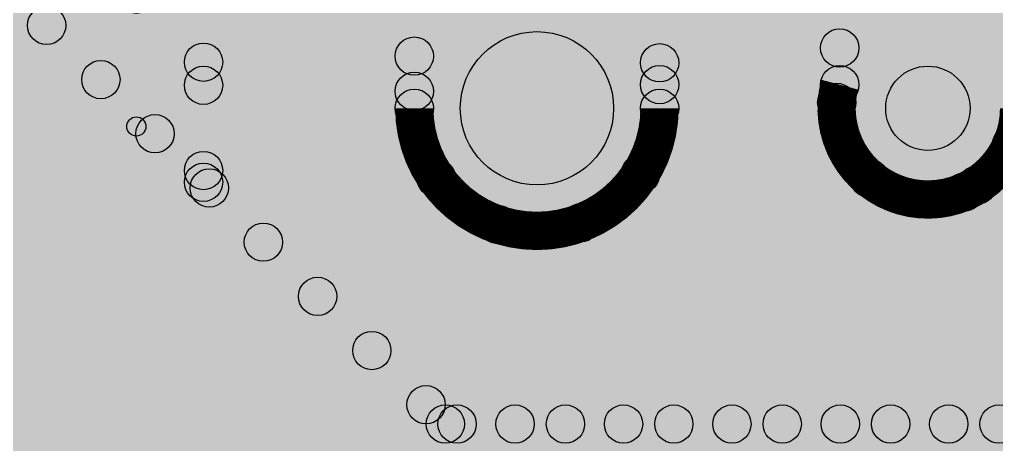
# Model space of a CAD drawing. Header units: millimetres. Extents: x -0.08 to 5.25, y -0.08 to 2.73.
# Drawn here: x 0.8 to 1.0549, y 0.4748 to 0.5857 of the extents above; entities that cross this region are included whole.
import ezdxf

# ---------------------------------------------------------------- set-up
doc = ezdxf.new("R2010")
doc.units = ezdxf.units.MM
doc.header["$MEASUREMENT"] = 0
for name, color, linetype in [('BottomLayer', 5, 'Continuous'), ('TopLayer', 1, 'Continuous'), ('TopOverlay', 2, 'Continuous'), ('TopPaste', 8, 'Continuous'), ('TopSolder', 216, 'Continuous'), ('ViaHoleLayer', 16, 'Continuous')]:
    doc.layers.add(name, color=color, linetype=linetype)

# ---------------------------------------------------------------- blocks, each defined once
blk = doc.blocks.new('R__0402_25')
at = {"layer": 'TopLayer'}
for points in [[(-0.0275, -0.0125), (-0.0275, 0.0125), (-0.0095, 0.0125), (-0.0095, -0.0125)], [(0.0095, -0.0125), (0.0095, 0.0125), (0.0275, 0.0125), (0.0275, -0.0125)]]:
    blk.add_hatch(color=1, dxfattribs=at).paths.add_polyline_path(points)
at = {"layer": 'TopOverlay'}
h = blk.add_hatch(color=2, dxfattribs=at)
edge = h.paths.add_edge_path()
edge.add_arc((-0.031, 0.016), 0.0025, 0, 360)
h = blk.add_hatch(color=2, dxfattribs=at)
edge = h.paths.add_edge_path()
edge.add_arc((-0.031, 0.016), 0.0025, 0, 360)
for points in [[(0.031, 0.0185), (0.031, 0.0135), (-0.031, 0.0135), (-0.031, 0.0185)], [(-0.0335, 0.016), (-0.0285, 0.016), (-0.0285, -0.016), (-0.0335, -0.016)], [(0.0285, 0.016), (0.0335, 0.016), (0.0335, -0.016), (0.0285, -0.016)], [(0.031, -0.0135), (0.031, -0.0185), (-0.031, -0.0185), (-0.031, -0.0135)], [(0.032, -0.01694), (0.032, -0.01706), (-0.032, -0.01706), (-0.032, -0.01694)]]:
    blk.add_hatch(color=2, dxfattribs=at).paths.add_polyline_path(points)
h = blk.add_hatch(color=2, dxfattribs=at)
edge = h.paths.add_edge_path()
edge.add_arc((0.031, 0.016), 0.0025, 0, 360)
h = blk.add_hatch(color=2, dxfattribs=at)
edge = h.paths.add_edge_path()
edge.add_arc((0.031, 0.016), 0.0025, 0, 360)
h = blk.add_hatch(color=2, dxfattribs=at)
edge = h.paths.add_edge_path()
edge.add_arc((-0.031, -0.016), 0.0025, 0, 360)
h = blk.add_hatch(color=2, dxfattribs=at)
edge = h.paths.add_edge_path()
edge.add_arc((-0.031, -0.016), 0.0025, 0, 360)
h = blk.add_hatch(color=2, dxfattribs=at)
edge = h.paths.add_edge_path()
edge.add_arc((0.031, -0.016), 0.0025, 0, 360)
h = blk.add_hatch(color=2, dxfattribs=at)
edge = h.paths.add_edge_path()
edge.add_arc((0.031, -0.016), 0.0025, 0, 360)
h = blk.add_hatch(color=2, dxfattribs=at)
edge = h.paths.add_edge_path()
edge.add_arc((-0.032, -0.017), 0.0000635, 0, 360)
h = blk.add_hatch(color=2, dxfattribs=at)
edge = h.paths.add_edge_path()
edge.add_arc((0.032, -0.017), 0.0000635, 0, 360)
at = {"layer": 'TopPaste'}
for points in [[(-0.0275, -0.0125), (-0.0275, 0.0125), (-0.0095, 0.0125), (-0.0095, -0.0125)], [(0.0095, -0.0125), (0.0095, 0.0125), (0.0275, 0.0125), (0.0275, -0.0125)]]:
    blk.add_hatch(color=8, dxfattribs=at).paths.add_polyline_path(points)
at = {"layer": 'TopSolder'}
for points in [[(-0.0315, -0.0165), (-0.0315, 0.0165), (-0.0055, 0.0165), (-0.0055, -0.0165)], [(0.0055, -0.0165), (0.0055, 0.0165), (0.0315, 0.0165), (0.0315, -0.0165)]]:
    blk.add_hatch(color=216, dxfattribs=at).paths.add_polyline_path(points)
at = {"layer": 'TopOverlay'}
for centre, radius in [((-0.031, 0.016), 0.0025), ((-0.031, 0.016), 0.0025), ((0.031, 0.016), 0.0025), ((0.031, 0.016), 0.0025), ((-0.031, -0.016), 0.0025), ((-0.031, -0.016), 0.0025), ((0.031, -0.016), 0.0025), ((0.031, -0.016), 0.0025), ((-0.032, -0.017), 0.0000635), ((0.032, -0.017), 0.0000635)]:
    blk.add_circle(centre, radius, dxfattribs=at)

msp = doc.modelspace()

# ---------------------------------------------------------------- hatches: boundary and pattern name
at = {"layer": 'BottomLayer'}
for points in [[(0.853, 0.54327), (0.843, 0.54327), (0.843, 1.35575), (0.853, 1.35575)], [(0.908, 0.56257), (0.898, 0.56257), (0.898, 1.22147), (0.908, 1.22147)], [(0.908, 0.56257), (0.898, 0.56257), (0.898, 1.22147), (0.908, 1.22147)], [(0.955, 0.56257), (0.915, 0.56257), (0.915, 1.22147), (0.955, 1.22147)], [(0.972, 0.56257), (0.962, 0.56257), (0.962, 1.19435), (0.972, 1.19435)], [(0.972, 0.56257), (0.962, 0.56257), (0.962, 1.19435), (0.972, 1.19435)], [(0.67146, 0.80063), (0.67854, 0.80771), (0.90654, 0.57971), (0.89946, 0.57263)], [(0.67146, 0.77235), (0.67854, 0.77942), (0.97426, 0.4837), (0.96718, 0.47663)], [(0.67146, 0.74407), (0.67854, 0.75114), (0.94597, 0.4837), (0.9389, 0.47663)], [(0.67146, 0.71578), (0.67854, 0.72285), (0.91769, 0.4837), (0.91062, 0.47663)], [(0.67146, 0.71273), (0.67854, 0.7198), (0.91464, 0.4837), (0.90757, 0.47663)], [(0.64422, 0.69896), (0.65978, 0.71452), (0.90935, 0.46494), (0.8938, 0.44939)], [(0.8106, 0.58067), (0.80353, 0.58774), (0.89946, 0.68367), (0.90654, 0.6766)], [(1.019, 0.56873), (1.009, 0.56873), (1.009, 0.666), (1.019, 0.666)], [(1.019, 0.56873), (1.009, 0.56873), (1.009, 0.666), (1.019, 0.666)], [(1.048, 0.56257), (1.026, 0.56257), (1.026, 0.666), (1.048, 0.666)], [(0.82474, 0.56652), (0.81767, 0.5736), (0.89946, 0.65539), (0.90654, 0.64832)], [(1.01769, 0.47663), (1.01062, 0.4837), (1.18438, 0.65746), (1.19145, 0.65039)], [(1.01769, 0.47663), (1.01062, 0.4837), (1.18438, 0.65746), (1.19145, 0.65039)], [(1.04598, 0.47663), (1.0389, 0.4837), (1.20046, 0.64526), (1.20753, 0.63819)], [(1.04598, 0.47663), (1.0389, 0.4837), (1.20046, 0.64526), (1.20753, 0.63819)], [(0.84446, 0.62763), (0.85154, 0.6347), (0.90654, 0.5797), (0.89946, 0.57263)], [(0.83889, 0.55238), (0.83181, 0.55945), (0.89946, 0.6271), (0.90654, 0.62003)], [(0.85154, 0.56503), (0.84446, 0.5721), (0.89946, 0.6271), (0.90654, 0.62003)], [(0.96346, 0.62177), (0.97054, 0.62884), (1.01754, 0.58184), (1.01046, 0.57477)], [(0.96346, 0.62177), (0.97054, 0.62884), (1.01754, 0.58184), (1.01046, 0.57477)], [(0.97054, 0.5709), (0.96346, 0.57797), (1.01046, 0.62497), (1.01754, 0.6179)], [(0.97054, 0.5709), (0.96346, 0.57797), (1.01046, 0.62497), (1.01754, 0.6179)], [(0.84446, 0.59935), (0.85154, 0.60642), (0.97426, 0.4837), (0.96718, 0.47663)], [(0.96346, 0.59349), (0.97054, 0.60056), (1.08739, 0.4837), (1.08032, 0.47663)], [(0.96346, 0.59349), (0.97054, 0.60056), (1.08739, 0.4837), (1.08032, 0.47663)], [(0.85303, 0.53824), (0.84596, 0.54531), (0.89946, 0.59882), (0.90654, 0.59175)], [(0.85303, 0.53824), (0.84596, 0.54531), (0.89946, 0.59882), (0.90654, 0.59175)], [(0.9096, 0.48167), (0.90252, 0.48874), (1.01046, 0.59668), (1.01754, 0.58961)], [(0.9096, 0.48167), (0.90252, 0.48874), (1.01046, 0.59668), (1.01754, 0.58961)], [(0.84446, 0.57107), (0.85154, 0.57814), (0.94597, 0.4837), (0.9389, 0.47663)], [(0.96346, 0.5652), (0.97054, 0.57227), (1.05911, 0.4837), (1.05204, 0.47663)], [(0.96346, 0.5652), (0.97054, 0.57227), (1.05911, 0.4837), (1.05204, 0.47663)], [(0.86717, 0.5241), (0.8601, 0.53117), (0.89946, 0.57054), (0.90654, 0.56346)], [(0.86717, 0.5241), (0.8601, 0.53117), (0.89946, 0.57054), (0.90654, 0.56346)], [(0.93284, 0.47663), (0.92577, 0.4837), (1.0097, 0.56764), (1.01677, 0.56056)], [(0.93284, 0.47663), (0.92577, 0.4837), (1.0097, 0.56764), (1.01677, 0.56057)], [(0.84446, 0.54278), (0.85154, 0.54985), (0.91769, 0.4837), (0.91062, 0.47663)], [(0.95849, 0.5419), (0.96556, 0.54897), (1.03082, 0.4837), (1.02375, 0.47663)], [(0.95849, 0.5419), (0.96556, 0.54897), (1.03082, 0.4837), (1.02375, 0.47663)], [(0.84446, 0.53973), (0.85154, 0.5468), (0.91464, 0.4837), (0.90757, 0.47663)], [(0.88131, 0.50996), (0.87424, 0.51703), (0.90513, 0.54792), (0.91221, 0.54085)], [(0.88131, 0.50996), (0.87424, 0.51703), (0.90513, 0.54792), (0.91221, 0.54085)], [(0.96112, 0.47663), (0.95405, 0.4837), (1.01819, 0.54784), (1.02526, 0.54077)], [(0.96112, 0.47663), (0.95405, 0.4837), (1.01819, 0.54784), (1.02526, 0.54077)], [(1.04627, 0.53896), (1.05334, 0.54603), (1.11568, 0.4837), (1.10861, 0.47663)], [(1.04627, 0.53896), (1.05334, 0.54603), (1.11568, 0.4837), (1.10861, 0.47663)], [(0.98941, 0.47663), (0.98234, 0.4837), (1.04287, 0.54423), (1.04994, 0.53716)], [(0.98941, 0.47663), (0.98234, 0.4837), (1.04286, 0.54423), (1.04994, 0.53716)], [(0.89545, 0.49581), (0.88838, 0.50288), (0.92127, 0.53577), (0.92834, 0.5287)], [(0.89545, 0.49581), (0.88838, 0.50288), (0.92127, 0.53577), (0.92834, 0.5287)], [(0.94294, 0.52916), (0.95001, 0.53623), (1.00254, 0.4837), (0.99547, 0.47663)], [(0.94294, 0.52916), (0.95001, 0.53623), (1.00254, 0.4837), (0.99547, 0.47663)], [(0.9111, 0.47517), (0.9111, 0.48517), (1.61683, 0.48517), (1.61683, 0.47517)], [(0.9111, 0.47517), (0.9111, 0.48517), (1.61683, 0.48517), (1.61683, 0.47517)]]:
    msp.add_hatch(color=5, dxfattribs=at).paths.add_polyline_path(points)
h = msp.add_hatch(color=5, dxfattribs=at)
edge = h.paths.add_edge_path()
edge.add_arc((0.80707, 0.5842), 0.005, 0, 360)
h = msp.add_hatch(color=5, dxfattribs=at)
edge = h.paths.add_edge_path()
edge.add_arc((0.935, 0.56257), 0.02, 0, 360)
h = msp.add_hatch(color=5, dxfattribs=at)
edge = h.paths.add_edge_path()
edge.add_arc((1.014, 0.57831), 0.005, 0, 360)
h = msp.add_hatch(color=5, dxfattribs=at)
edge = h.paths.add_edge_path()
edge.add_arc((1.014, 0.57831), 0.005, 0, 360)
h = msp.add_hatch(color=5, dxfattribs=at)
edge = h.paths.add_edge_path()
edge.add_arc((0.848, 0.5746), 0.005, 0, 360)
h = msp.add_hatch(color=5, dxfattribs=at)
edge = h.paths.add_edge_path()
edge.add_arc((0.903, 0.57617), 0.005, 0, 360)
h = msp.add_hatch(color=5, dxfattribs=at)
edge = h.paths.add_edge_path()
edge.add_arc((0.903, 0.57617), 0.005, 0, 360)
h = msp.add_hatch(color=5, dxfattribs=at)
edge = h.paths.add_edge_path()
edge.add_arc((0.967, 0.57443), 0.005, 0, 360)
h = msp.add_hatch(color=5, dxfattribs=at)
edge = h.paths.add_edge_path()
edge.add_arc((0.967, 0.57443), 0.005, 0, 360)
h = msp.add_hatch(color=5, dxfattribs=at)
edge = h.paths.add_edge_path()
edge.add_arc((0.82121, 0.57006), 0.005, 0, 360)
h = msp.add_hatch(color=5, dxfattribs=at)
edge = h.paths.add_edge_path()
edge.add_arc((0.848, 0.56857), 0.005, 0, 360)
h = msp.add_hatch(color=5, dxfattribs=at)
edge = h.paths.add_edge_path()
edge.add_arc((0.935, 0.56257), 0.01181, 0, 360)
h = msp.add_hatch(color=5, dxfattribs=at)
edge = h.paths.add_edge_path()
edge.add_arc((0.967, 0.56874), 0.005, 0, 360)
h = msp.add_hatch(color=5, dxfattribs=at)
edge = h.paths.add_edge_path()
edge.add_arc((0.967, 0.56874), 0.005, 0, 360)
h = msp.add_hatch(color=5, dxfattribs=at)
edge = h.paths.add_edge_path()
edge.add_arc((1.014, 0.56873), 0.005, 0, 360)
h = msp.add_hatch(color=5, dxfattribs=at)
edge = h.paths.add_edge_path()
edge.add_arc((1.014, 0.56873), 0.005, 0, 360)
h = msp.add_hatch(color=5, dxfattribs=at)
edge = h.paths.add_edge_path()
edge.add_arc((1.014, 0.56873), 0.005, 0, 360)
h = msp.add_hatch(color=5, dxfattribs=at)
edge = h.paths.add_edge_path()
edge.add_arc((1.014, 0.56873), 0.005, 0, 360)
h = msp.add_hatch(color=5, dxfattribs=at)
edge = h.paths.add_edge_path()
edge.add_arc((1.037, 0.56257), 0.01181, 0, 360)
h = msp.add_hatch(color=5, dxfattribs=at)
edge = h.paths.add_edge_path()
edge.add_arc((1.037, 0.56257), 0.011, 0, 360)
h = msp.add_hatch(color=5, dxfattribs=at)
edge = h.paths.add_edge_path()
edge.add_arc((0.903, 0.567), 0.005, 0, 360)
h = msp.add_hatch(color=5, dxfattribs=at)
edge = h.paths.add_edge_path()
edge.add_arc((0.903, 0.567), 0.005, 0, 360)
h = msp.add_hatch(color=5, dxfattribs=at)
edge = h.paths.add_edge_path()
edge.add_arc((1.01324, 0.5641), 0.005, 0, 360)
h = msp.add_hatch(color=5, dxfattribs=at)
edge = h.paths.add_edge_path()
edge.add_arc((1.01324, 0.5641), 0.005, 0, 360)
h = msp.add_hatch(color=5, dxfattribs=at)
edge = h.paths.add_edge_path()
edge.add_arc((0.903, 0.56257), 0.005, 0, 360)
h = msp.add_hatch(color=5, dxfattribs=at)
edge = h.paths.add_edge_path()
edge.add_arc((0.903, 0.56257), 0.005, 0, 360)
h = msp.add_hatch(color=5, dxfattribs=at)
edge = h.paths.add_edge_path()
edge.add_arc((0.903, 0.56257), 0.005, 0, 360)
h = msp.add_hatch(color=5, dxfattribs=at)
edge = h.paths.add_edge_path()
edge.add_arc((0.903, 0.56257), 0.005, 0, 360)
h = msp.add_hatch(color=5, dxfattribs=at)
edge = h.paths.add_edge_path()
edge.add_arc((0.967, 0.56257), 0.005, 0, 360)
h = msp.add_hatch(color=5, dxfattribs=at)
edge = h.paths.add_edge_path()
edge.add_arc((0.967, 0.56257), 0.005, 0, 360)
h = msp.add_hatch(color=5, dxfattribs=at)
edge = h.paths.add_edge_path()
edge.add_arc((0.967, 0.56257), 0.005, 0, 360)
h = msp.add_hatch(color=5, dxfattribs=at)
edge = h.paths.add_edge_path()
edge.add_arc((0.967, 0.56257), 0.005, 0, 360)
h = msp.add_hatch(color=5, dxfattribs=at)
edge = h.paths.add_edge_path()
edge.add_arc((0.83535, 0.55592), 0.005, 0, 360)
h = msp.add_hatch(color=5, dxfattribs=at)
edge = h.paths.add_edge_path()
edge.add_arc((1.05888, 0.55317), 0.005, 0, 360)
h = msp.add_hatch(color=5, dxfattribs=at)
edge = h.paths.add_edge_path()
edge.add_arc((1.05888, 0.55317), 0.005, 0, 360)
h = msp.add_hatch(color=5, dxfattribs=at)
edge = h.paths.add_edge_path()
edge.add_arc((0.848, 0.54632), 0.005, 0, 360)
h = msp.add_hatch(color=5, dxfattribs=at)
edge = h.paths.add_edge_path()
edge.add_arc((0.848, 0.54327), 0.005, 0, 360)
h = msp.add_hatch(color=5, dxfattribs=at)
edge = h.paths.add_edge_path()
edge.add_arc((0.848, 0.54327), 0.005, 0, 360)
h = msp.add_hatch(color=5, dxfattribs=at)
edge = h.paths.add_edge_path()
edge.add_arc((0.90867, 0.54439), 0.005, 0, 360)
h = msp.add_hatch(color=5, dxfattribs=at)
edge = h.paths.add_edge_path()
edge.add_arc((0.90867, 0.54439), 0.005, 0, 360)
h = msp.add_hatch(color=5, dxfattribs=at)
edge = h.paths.add_edge_path()
edge.add_arc((0.96202, 0.54543), 0.005, 0, 360)
h = msp.add_hatch(color=5, dxfattribs=at)
edge = h.paths.add_edge_path()
edge.add_arc((0.96202, 0.54543), 0.005, 0, 360)
h = msp.add_hatch(color=5, dxfattribs=at)
edge = h.paths.add_edge_path()
edge.add_arc((1.02173, 0.54431), 0.005, 0, 360)
h = msp.add_hatch(color=5, dxfattribs=at)
edge = h.paths.add_edge_path()
edge.add_arc((1.02173, 0.5443), 0.005, 0, 360)
h = msp.add_hatch(color=5, dxfattribs=at)
edge = h.paths.add_edge_path()
edge.add_arc((0.84949, 0.54178), 0.005, 0, 360)
h = msp.add_hatch(color=5, dxfattribs=at)
edge = h.paths.add_edge_path()
edge.add_arc((0.84949, 0.54178), 0.005, 0, 360)
h = msp.add_hatch(color=5, dxfattribs=at)
edge = h.paths.add_edge_path()
edge.add_arc((1.0464, 0.5407), 0.005, 0, 360)
h = msp.add_hatch(color=5, dxfattribs=at)
edge = h.paths.add_edge_path()
edge.add_arc((1.0464, 0.54069), 0.005, 0, 360)
h = msp.add_hatch(color=5, dxfattribs=at)
edge = h.paths.add_edge_path()
edge.add_arc((1.04981, 0.5425), 0.005, 0, 360)
h = msp.add_hatch(color=5, dxfattribs=at)
edge = h.paths.add_edge_path()
edge.add_arc((1.04981, 0.5425), 0.005, 0, 360)
h = msp.add_hatch(color=5, dxfattribs=at)
edge = h.paths.add_edge_path()
edge.add_arc((0.92481, 0.53224), 0.005, 0, 360)
h = msp.add_hatch(color=5, dxfattribs=at)
edge = h.paths.add_edge_path()
edge.add_arc((0.92481, 0.53224), 0.005, 0, 360)
h = msp.add_hatch(color=5, dxfattribs=at)
edge = h.paths.add_edge_path()
edge.add_arc((0.94647, 0.5327), 0.005, 0, 360)
h = msp.add_hatch(color=5, dxfattribs=at)
edge = h.paths.add_edge_path()
edge.add_arc((0.94647, 0.5327), 0.005, 0, 360)
h = msp.add_hatch(color=5, dxfattribs=at)
edge = h.paths.add_edge_path()
edge.add_arc((0.86363, 0.52763), 0.005, 0, 360)
h = msp.add_hatch(color=5, dxfattribs=at)
edge = h.paths.add_edge_path()
edge.add_arc((0.86363, 0.52763), 0.005, 0, 360)
h = msp.add_hatch(color=5, dxfattribs=at)
edge = h.paths.add_edge_path()
edge.add_arc((0.87778, 0.51349), 0.005, 0, 360)
h = msp.add_hatch(color=5, dxfattribs=at)
edge = h.paths.add_edge_path()
edge.add_arc((0.87778, 0.51349), 0.005, 0, 360)
h = msp.add_hatch(color=5, dxfattribs=at)
edge = h.paths.add_edge_path()
edge.add_arc((0.89192, 0.49935), 0.005, 0, 360)
h = msp.add_hatch(color=5, dxfattribs=at)
edge = h.paths.add_edge_path()
edge.add_arc((0.89192, 0.49935), 0.005, 0, 360)
h = msp.add_hatch(color=5, dxfattribs=at)
edge = h.paths.add_edge_path()
edge.add_arc((0.90606, 0.48521), 0.005, 0, 360)
h = msp.add_hatch(color=5, dxfattribs=at)
edge = h.paths.add_edge_path()
edge.add_arc((0.90606, 0.48521), 0.005, 0, 360)
h = msp.add_hatch(color=5, dxfattribs=at)
edge = h.paths.add_edge_path()
edge.add_arc((0.9111, 0.48017), 0.005, 0, 360)
h = msp.add_hatch(color=5, dxfattribs=at)
edge = h.paths.add_edge_path()
edge.add_arc((0.9111, 0.48017), 0.005, 0, 360)
h = msp.add_hatch(color=5, dxfattribs=at)
edge = h.paths.add_edge_path()
edge.add_arc((0.9111, 0.48017), 0.005, 0, 360)
h = msp.add_hatch(color=5, dxfattribs=at)
edge = h.paths.add_edge_path()
edge.add_arc((0.9111, 0.48017), 0.005, 0, 360)
h = msp.add_hatch(color=5, dxfattribs=at)
edge = h.paths.add_edge_path()
edge.add_arc((0.91415, 0.48017), 0.005, 0, 360)
h = msp.add_hatch(color=5, dxfattribs=at)
edge = h.paths.add_edge_path()
edge.add_arc((0.91415, 0.48017), 0.005, 0, 360)
h = msp.add_hatch(color=5, dxfattribs=at)
edge = h.paths.add_edge_path()
edge.add_arc((0.9293, 0.48017), 0.005, 0, 360)
h = msp.add_hatch(color=5, dxfattribs=at)
edge = h.paths.add_edge_path()
edge.add_arc((0.9293, 0.48017), 0.005, 0, 360)
h = msp.add_hatch(color=5, dxfattribs=at)
edge = h.paths.add_edge_path()
edge.add_arc((0.94244, 0.48017), 0.005, 0, 360)
h = msp.add_hatch(color=5, dxfattribs=at)
edge = h.paths.add_edge_path()
edge.add_arc((0.94244, 0.48017), 0.005, 0, 360)
h = msp.add_hatch(color=5, dxfattribs=at)
edge = h.paths.add_edge_path()
edge.add_arc((0.95759, 0.48017), 0.005, 0, 360)
h = msp.add_hatch(color=5, dxfattribs=at)
edge = h.paths.add_edge_path()
edge.add_arc((0.95759, 0.48017), 0.005, 0, 360)
h = msp.add_hatch(color=5, dxfattribs=at)
edge = h.paths.add_edge_path()
edge.add_arc((0.97072, 0.48017), 0.005, 0, 360)
h = msp.add_hatch(color=5, dxfattribs=at)
edge = h.paths.add_edge_path()
edge.add_arc((0.97072, 0.48017), 0.005, 0, 360)
h = msp.add_hatch(color=5, dxfattribs=at)
edge = h.paths.add_edge_path()
edge.add_arc((0.98587, 0.48017), 0.005, 0, 360)
h = msp.add_hatch(color=5, dxfattribs=at)
edge = h.paths.add_edge_path()
edge.add_arc((0.98587, 0.48017), 0.005, 0, 360)
h = msp.add_hatch(color=5, dxfattribs=at)
edge = h.paths.add_edge_path()
edge.add_arc((0.999, 0.48017), 0.005, 0, 360)
h = msp.add_hatch(color=5, dxfattribs=at)
edge = h.paths.add_edge_path()
edge.add_arc((0.999, 0.48017), 0.005, 0, 360)
h = msp.add_hatch(color=5, dxfattribs=at)
edge = h.paths.add_edge_path()
edge.add_arc((1.01416, 0.48017), 0.005, 0, 360)
h = msp.add_hatch(color=5, dxfattribs=at)
edge = h.paths.add_edge_path()
edge.add_arc((1.01416, 0.48017), 0.005, 0, 360)
h = msp.add_hatch(color=5, dxfattribs=at)
edge = h.paths.add_edge_path()
edge.add_arc((1.02729, 0.48017), 0.005, 0, 360)
h = msp.add_hatch(color=5, dxfattribs=at)
edge = h.paths.add_edge_path()
edge.add_arc((1.02729, 0.48017), 0.005, 0, 360)
h = msp.add_hatch(color=5, dxfattribs=at)
edge = h.paths.add_edge_path()
edge.add_arc((1.04244, 0.48017), 0.005, 0, 360)
h = msp.add_hatch(color=5, dxfattribs=at)
edge = h.paths.add_edge_path()
edge.add_arc((1.04244, 0.48017), 0.005, 0, 360)
h = msp.add_hatch(color=5, dxfattribs=at)
edge = h.paths.add_edge_path()
edge.add_arc((1.05557, 0.48017), 0.005, 0, 360)
h = msp.add_hatch(color=5, dxfattribs=at)
edge = h.paths.add_edge_path()
edge.add_arc((1.05557, 0.48017), 0.005, 0, 360)
at = {"layer": 'TopLayer'}
msp.add_hatch(color=1, dxfattribs=at).paths.add_polyline_path([(1.208, 0.59482), (0.79784, 0.59482), (0.79784, 0.092), (1.208, 0.092)])
h = msp.add_hatch(color=1, dxfattribs=at)
edge = h.paths.add_edge_path()
edge.add_arc((0.935, 0.56257), 0.01181, 0, 360)
h = msp.add_hatch(color=1, dxfattribs=at)
edge = h.paths.add_edge_path()
edge.add_arc((1.037, 0.56257), 0.01181, 0, 360)
at = {"layer": 'ViaHoleLayer'}
h = msp.add_hatch(color=16, dxfattribs=at)
edge = h.paths.add_edge_path()
edge.add_arc((0.935, 0.56257), 0.00591, 0, 360)
h = msp.add_hatch(color=16, dxfattribs=at)
edge = h.paths.add_edge_path()
edge.add_arc((1.037, 0.56257), 0.00591, 0, 360)

# ---------------------------------------------------------------- linework, layer by layer
at = {"layer": 'BottomLayer', "const_width": 0.01}
for points in [[(1.06081, 0.56257, -1.14025), (1.014, 0.56873)], [(1.06081, 0.56257, -1.14025), (1.014, 0.56873)], [(0.967, 0.56257, -1), (0.903, 0.56257)], [(0.967, 0.56257, -1), (0.903, 0.56257)]]:
    msp.add_lwpolyline(points, format="xyb", dxfattribs=at)
at = {"layer": 'BottomLayer'}
for centre, radius in [((0.80707, 0.5842), 0.005), ((0.935, 0.56257), 0.02), ((1.014, 0.57831), 0.005), ((1.014, 0.57831), 0.005), ((0.848, 0.5746), 0.005), ((0.903, 0.57617), 0.005), ((0.903, 0.57617), 0.005), ((0.967, 0.57443), 0.005), ((0.967, 0.57443), 0.005), ((0.82121, 0.57006), 0.005), ((0.848, 0.56857), 0.005), ((0.967, 0.56874), 0.005), ((0.967, 0.56874), 0.005), ((1.014, 0.56873), 0.005), ((1.014, 0.56873), 0.005), ((1.014, 0.56873), 0.005), ((1.014, 0.56873), 0.005), ((1.037, 0.56257), 0.011), ((0.903, 0.567), 0.005), ((0.903, 0.567), 0.005), ((1.01324, 0.5641), 0.005), ((1.01324, 0.5641), 0.005), ((0.903, 0.56257), 0.005), ((0.903, 0.56257), 0.005), ((0.903, 0.56257), 0.005), ((0.903, 0.56257), 0.005), ((0.967, 0.56257), 0.005), ((0.967, 0.56257), 0.005), ((0.967, 0.56257), 0.005), ((0.967, 0.56257), 0.005), ((0.83535, 0.55592), 0.005), ((1.05888, 0.55317), 0.005), ((1.05888, 0.55317), 0.005), ((0.848, 0.54632), 0.005), ((0.848, 0.54327), 0.005), ((0.848, 0.54327), 0.005), ((0.90867, 0.54439), 0.005), ((0.90867, 0.54439), 0.005), ((0.96202, 0.54543), 0.005), ((0.96202, 0.54543), 0.005), ((1.02173, 0.54431), 0.005), ((1.02173, 0.5443), 0.005), ((0.84949, 0.54178), 0.005), ((0.84949, 0.54178), 0.005), ((1.0464, 0.5407), 0.005), ((1.0464, 0.54069), 0.005), ((1.04981, 0.5425), 0.005), ((1.04981, 0.5425), 0.005), ((0.92481, 0.53224), 0.005), ((0.92481, 0.53224), 0.005), ((0.94647, 0.5327), 0.005), ((0.94647, 0.5327), 0.005), ((0.86363, 0.52763), 0.005), ((0.86363, 0.52763), 0.005), ((0.87778, 0.51349), 0.005), ((0.87778, 0.51349), 0.005), ((0.89192, 0.49935), 0.005), ((0.89192, 0.49935), 0.005), ((0.90606, 0.48521), 0.005), ((0.90606, 0.48521), 0.005), ((0.9111, 0.48017), 0.005), ((0.9111, 0.48017), 0.005), ((0.9111, 0.48017), 0.005), ((0.9111, 0.48017), 0.005), ((0.91415, 0.48017), 0.005), ((0.91415, 0.48017), 0.005), ((0.9293, 0.48017), 0.005), ((0.9293, 0.48017), 0.005), ((0.94244, 0.48017), 0.005), ((0.94244, 0.48017), 0.005), ((0.95759, 0.48017), 0.005), ((0.95759, 0.48017), 0.005), ((0.97072, 0.48017), 0.005), ((0.97072, 0.48017), 0.005), ((0.98587, 0.48017), 0.005), ((0.98587, 0.48017), 0.005), ((0.999, 0.48017), 0.005), ((0.999, 0.48017), 0.005), ((1.01416, 0.48017), 0.005), ((1.01416, 0.48017), 0.005), ((1.02729, 0.48017), 0.005), ((1.02729, 0.48017), 0.005), ((1.04244, 0.48017), 0.005), ((1.04244, 0.48017), 0.005), ((1.05557, 0.48017), 0.005), ((1.05557, 0.48017), 0.005)]:
    msp.add_circle(centre, radius, dxfattribs=at)

# ---------------------------------------------------------------- block references
at = {"rotation": 180}
msp.add_blockref('R__0402_25', (0.79948, 0.57382), dxfattribs=at)

doc.saveas('drawing.dxf')
